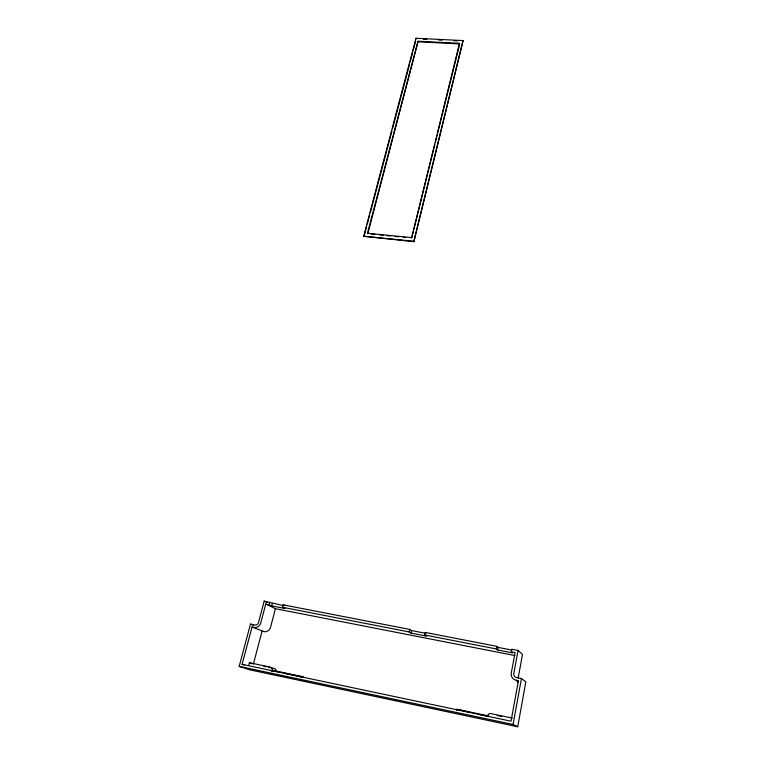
<?xml version="1.0" encoding="UTF-8"?>
<svg xmlns="http://www.w3.org/2000/svg" width="765" height="765" viewBox="0 0 765 765"><rect width="100%" height="100%" fill="white"/><g stroke="black" fill="none" stroke-linecap="round" stroke-linejoin="round"><path stroke-width="1.15" d="M278.336 671.957L275.993 671.469L276.079 670.676A2.563 2.266 -66.7 0 0 274.396 668.514L268.563 667.29M283.385 605.631L264.193 601.147L258.532 622.49A3.194 2.811 -62.1 0 1 254.927 625.005L250.48 624.106L239.168 666.372L249.553 669.777L517.733 726.75L525.832 681.816L521.443 678.517L516.365 677.494A3.385 3.223 -88.9 0 1 513.812 673.535L518.068 650.46L511.795 649.246L511.307 651.856L512.521 652.889L497.613 649.982L496.313 648.94L424.738 634.988L425.283 632.435L496.81 646.329L498.111 647.391L511.861 650.059M517.733 726.75L513.086 724.484L521.443 678.517M496.313 648.94L496.81 646.329M497.613 649.982L498.111 647.391M456.753 710.599L457.021 709.279L487.974 715.82M424.738 634.988L426.44 636.098L410.948 633.076L411.503 630.551L409.715 629.413L283.146 604.828L282.514 607.267L284.982 608.491L271.651 605.89L265.771 604.006L260.76 622.94A5.757 5.059 -62.1 0 1 254.276 627.463L252.048 627.013L242.084 664.336L244.198 665.043M410.948 633.076L409.16 631.947L409.715 629.413M413.339 231.154L411.627 238.087L459.497 43.309L418.063 41.224L367.496 233.277L367.783 233.774L418.063 41.224M413.913 228.85L434.797 144.47M435.371 142.166L437.092 135.233M437.666 132.919L459.411 45.078M413.836 241.692L463.064 40.583L416.017 38.25L363.681 236.251L413.836 241.692L463.064 40.583M300.569 677.541L300.875 676.279L272.627 670.312L272.302 671.555M271.871 671.412L272.197 670.159A2.591 2.285 -66.5 0 0 270.6 667.195L249.409 662.729L248.673 665.521M265.771 604.006L275.41 608.691L270.571 627.243A5.632 4.973 -62.7 0 1 264.221 631.67L252.048 627.013M253.378 664.087L262.041 631.23M269.108 604.656L269.749 602.218M271.651 605.89L272.283 603.48M363.968 236.739L366.703 226.383M367.305 224.078L369.744 214.879M370.346 212.574L391.929 130.892M392.541 128.596L409.562 64.164M410.164 61.869L412.603 52.661M413.205 50.366L415.644 41.157M423.303 39.206L426.822 39.388M438.575 39.971L442.103 40.143M453.855 40.736L457.374 40.908M418.292 41.826L459.698 43.921M367.496 233.277L411.369 237.599M371.341 234.119L374.888 234.472M379.631 234.941L383.189 235.285M386.736 235.639L390.293 235.993M395.036 236.452L398.594 236.806M403.327 237.274L405.699 237.504M363.681 236.251L413.588 241.205M411.503 630.551L425.866 633.344M282.514 607.267L409.16 631.947M511.307 651.856L515.075 652.593L511.288 673.028A6.091 5.804 -88.9 0 0 515.878 680.162L518.421 680.668L511.02 721.204L242.084 664.336M275.41 608.691L514.893 655.548M512.359 718.125L490.757 713.573A2.725 2.553 -88.1 0 0 487.754 715.715M263.887 666.305L266.23 666.793M497.269 715.495L501.783 716.451M284.178 673.2L304.059 677.398L300.875 676.279M470.437 712.578L457.021 709.279M479.54 714.51L488.644 716.432M239.168 666.372L513.086 724.484M249.409 662.729L252.383 663.743M272.627 670.312L275.993 671.469M250.48 624.106L253.483 625.388M264.193 601.147L267.09 602.571M283.146 604.828L284.79 605.651M518.068 650.46L522.495 654.381L518.374 676.939A3.309 3.156 89.8 0 0 518.374 678.23M416.017 38.25L416.246 38.852M518.345 682.543A5.957 5.671 89.8 0 1 517.226 681.529M516.767 680.907A5.957 5.671 89.8 0 1 516.394 680.238"/></g></svg>
